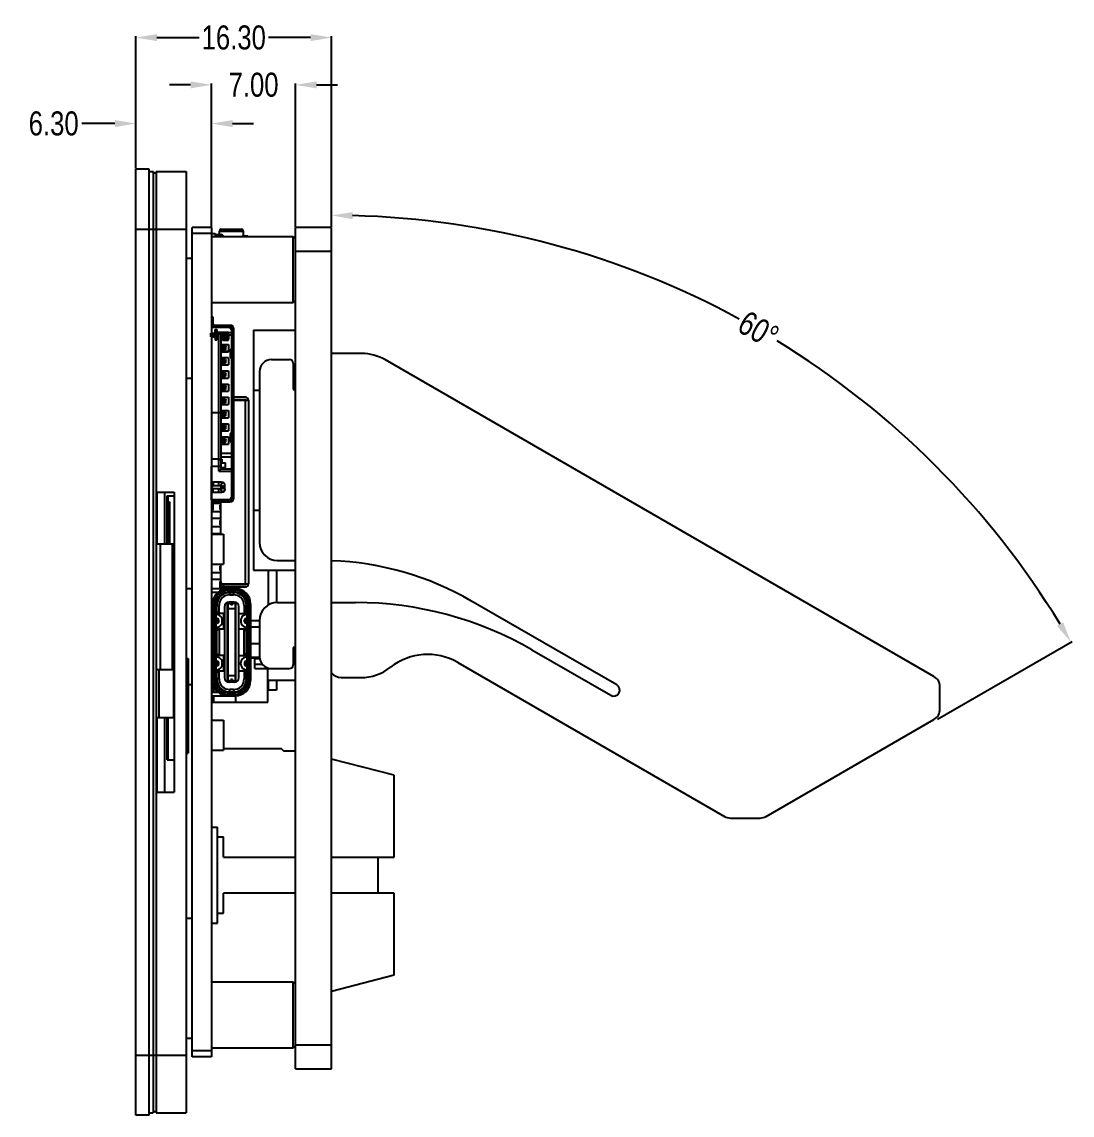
# Model space of a CAD drawing. Header units: inches. Extents: x -150 to 278, y -467 to -187.
# Drawn here: x 70.4 to 157.8, y -367 to -275.9 of the extents above; entities that cross this region are included whole.
import ezdxf

# ---------------------------------------------------------------- set-up
doc = ezdxf.new("R2010")
doc.units = ezdxf.units.IN
doc.header["$LTSCALE"] = 1.21
doc.header["$MEASUREMENT"] = 0
doc.header["$PDMODE"] = 3
doc.header["$PDSIZE"] = 0.3125
doc.layers.get('0').update_dxf_attribs({"linetype": 'CONTINUOUS'})
doc.layers.get('Defpoints').update_dxf_attribs({"linetype": 'CONTINUOUS'})
for name, color, linetype in [('BODY', 7, 'CONTINUOUS'), ('DIM', 3, 'CONTINUOUS'), ('IMPORTED12', 7, 'CONTINUOUS'), ('IMPORTED13', 7, 'CONTINUOUS')]:
    doc.layers.add(name, color=color, linetype=linetype)
doc.styles.get("Standard").update_dxf_attribs({"font": 'txt', "width": 0.8})
doc.dimstyles.get("Standard").update_dxf_attribs({"dimtxt": 0.15625, "dimasz": 0.1875, "dimexe": 0.125, "dimexo": 0.0625, "dimgap": 0.09, "dimtad": 0, "dimtih": 1, "dimtoh": 1, "dimzin": 4, "dimdsep": 46, "dimtxsty": 'STANDARD', "dimblk": '_FILLED', "dimblk1": '_FILLED', "dimblk2": '_FILLED', "dimcen": 0.09, "dimazin": 1, "dimtp": 0.01, "dimtm": 0.01, "dimtfac": 1, "dimtofl": 0, "dimtmove": 0, "dimatfit": 3, "dimldrblk": '_FILLED', "dimfxl": 1, "dimtolj": 1, "dimtzin": 4, "dimarcsym": 0})

# ---------------------------------------------------------------- blocks, each defined once
blk = doc.blocks.new('_FILLED')
at = {"color": 0, "linetype": 'ByBlock'}
blk.add_solid([(0, 0), (-1, 0.167), (-1, -0.167)], dxfattribs=at)
blk = doc.blocks.new('*D153')
at = {"layer": 'Defpoints', "color": 0}
for p in [(79.862, -284.358), (79.862, -288.162), (86.162, -293.012)]:
    blk.add_point(p, dxfattribs=at)
at = {"layer": 'DIM', "color": 0, "lineweight": -2}
for p, q in [((78.112, -284.358), (75.37, -284.358)), ((79.862, -288.1), (79.862, -284.233)), ((86.162, -292.95), (86.162, -284.233)), ((87.912, -284.358), (89.662, -284.358))]:
    blk.add_line(p, q, dxfattribs=at)
at = {"layer": 'DIM', "color": 0, "lineweight": -2, "xscale": 1.75, "yscale": 1.75, "zscale": 1.75}
blk.add_blockref('_FILLED', (79.862, -284.358), dxfattribs=at)
at = {"layer": 'DIM', "color": 0, "lineweight": -2, "xscale": 1.75, "yscale": 1.75, "zscale": 1.75, "rotation": 180}
blk.add_blockref('_FILLED', (86.162, -284.358), dxfattribs=at)
at = {"layer": 'DIM', "color": 0, "insert": (73.013, -284.358), "char_height": 2, "attachment_point": 5}
blk.add_mtext('\\A1;6.30', dxfattribs=at)
blk = doc.blocks.new('*D154')
at = {"layer": 'Defpoints', "color": 0}
for p in [(86.162, -281.134), (86.162, -293.012), (93.162, -293.012)]:
    blk.add_point(p, dxfattribs=at)
at = {"layer": 'DIM', "color": 0, "lineweight": -2}
for p, q in [((84.412, -281.134), (82.662, -281.134)), ((86.162, -292.95), (86.162, -281.009)), ((93.162, -292.95), (93.162, -281.009)), ((94.912, -281.134), (96.662, -281.134))]:
    blk.add_line(p, q, dxfattribs=at)
at = {"layer": 'DIM', "color": 0, "lineweight": -2, "xscale": 1.75, "yscale": 1.75, "zscale": 1.75}
blk.add_blockref('_FILLED', (86.162, -281.134), dxfattribs=at)
at = {"layer": 'DIM', "color": 0, "lineweight": -2, "xscale": 1.75, "yscale": 1.75, "zscale": 1.75, "rotation": 180}
blk.add_blockref('_FILLED', (93.162, -281.134), dxfattribs=at)
at = {"layer": 'DIM', "color": 0, "insert": (89.662, -281.134), "char_height": 2, "attachment_point": 5}
blk.add_mtext('\\A1;7.00', dxfattribs=at)
blk = doc.blocks.new('*D155')
at = {"layer": 'Defpoints', "color": 0}
for p in [(79.862, -277.198), (79.862, -288.162), (96.162, -293.012)]:
    blk.add_point(p, dxfattribs=at)
at = {"layer": 'DIM', "color": 0, "lineweight": -2}
for p, q in [((79.862, -288.1), (79.862, -277.073)), ((81.612, -277.198), (85.122, -277.198)), ((94.412, -277.198), (90.902, -277.198)), ((96.162, -292.95), (96.162, -277.073))]:
    blk.add_line(p, q, dxfattribs=at)
at = {"layer": 'DIM', "color": 0, "lineweight": -2, "xscale": 1.75, "yscale": 1.75, "zscale": 1.75, "rotation": 180}
blk.add_blockref('_FILLED', (79.862, -277.198), dxfattribs=at)
at = {"layer": 'DIM', "color": 0, "lineweight": -2, "xscale": 1.75, "yscale": 1.75, "zscale": 1.75}
blk.add_blockref('_FILLED', (96.162, -277.198), dxfattribs=at)
at = {"layer": 'DIM', "color": 0, "insert": (88.012, -277.198), "char_height": 2, "attachment_point": 5}
blk.add_mtext('\\A1;16.30', dxfattribs=at)
blk = doc.blocks.new('*D156')
at = {"layer": 'Defpoints', "color": 0}
for p in [(96.162, -293.012), (127.819, -299.446), (146.589, -333.998), (132.598, -342.076), (96.162, -363.112)]:
    blk.add_point(p, dxfattribs=at)
at = {"layer": 'DIM', "color": 0, "lineweight": -2}
for p, q in [((96.162, -292.95), (96.162, -291.884)), ((146.643, -333.967), (157.847, -327.498))]:
    blk.add_line(p, q, dxfattribs=at)
for start, end in [(61.46944, 88.58978), (31.41022, 58.53056)]:
    blk.add_arc((96.162, -363.112), 71.103, start, end, dxfattribs=at)
at = {"layer": 'DIM', "color": 0, "lineweight": -2, "xscale": 1.75, "yscale": 1.75, "zscale": 1.75}
for p, rotation in [((96.162, -292.009), 179.2948916595933), ((157.739, -327.561), 300.705108340077)]:
    blk.add_blockref('_FILLED', p, dxfattribs=dict(at, rotation=rotation))
at = {"layer": 'DIM', "color": 0, "insert": (131.713, -301.535), "char_height": 2, "attachment_point": 5, "rotation": 330}
blk.add_mtext('\\A1;60%%d', dxfattribs=at)

msp = doc.modelspace()

# ---------------------------------------------------------------- linework, layer by layer
at = {"color": 7, "linetype": 'Continuous'}
for p, q in [((79.862, -366.962), (79.862, -288.162)), ((80.962, -288.162), (79.862, -288.162)), ((80.962, -366.962), (80.962, -288.162)), ((80.962, -288.362), (81.312, -288.362)), ((81.312, -288.362), (81.312, -366.762)), ((81.312, -288.462), (81.562, -288.462)), ((81.562, -288.362), (81.562, -366.762)), ((81.562, -288.362), (84.062, -288.362)), ((84.062, -288.362), (84.062, -366.762)), ((79.862, -293.162), (84.062, -293.162)), ((86.962, -293.162), (88.662, -293.162)), ((93.162, -363.112), (93.162, -293.012)), ((96.162, -293.012), (93.162, -293.012)), ((96.162, -363.112), (96.162, -293.012)), ((86.162, -293.512), (86.462, -293.512)), ((86.162, -293.762), (92.962, -293.762)), ((86.462, -293.512), (86.462, -293.762)), ((86.462, -293.612), (86.962, -293.612)), ((86.812, -293.612), (86.812, -293.312)), ((86.812, -293.312), (88.812, -293.312)), ((86.962, -293.612), (86.962, -293.762)), ((88.723, -293.762), (88.723, -293.712)), ((88.723, -293.712), (89.174, -293.712)), ((88.812, -293.712), (88.812, -293.312)), ((89.174, -293.762), (89.174, -293.712)), ((92.962, -299.262), (92.962, -293.762)), ((92.962, -293.762), (93.162, -293.962)), ((96.162, -295.012), (93.162, -295.012)), ((84.062, -295.562), (84.562, -295.562)), ((86.162, -299.262), (92.962, -299.262)), ((92.962, -299.262), (93.162, -299.062)), ((86.162, -300.464), (86.262, -300.462)), ((86.262, -300.462), (86.272, -301.015)), ((86.265, -300.612), (86.162, -300.614)), ((86.162, -301.332), (87.662, -301.332)), ((86.312, -301.312), (86.312, -301.162)), ((86.312, -301.162), (87.712, -301.162)), ((86.312, -301.312), (87.712, -301.312)), ((86.362, -301.15), (86.362, -301.162)), ((86.462, -301.162), (86.462, -301.282)), ((86.462, -301.282), (87.712, -301.282)), ((86.562, -301.332), (86.562, -301.312)), ((87.103, -301.312), (87.162, -301.332)), ((87.162, -301.332), (87.162, -301.312)), ((87.212, -301.313), (87.212, -301.322)), ((87.212, -301.322), (87.215, -301.332)), ((87.612, -301.322), (87.609, -301.332)), ((87.612, -301.313), (87.612, -301.322)), ((87.662, -301.332), (87.862, -301.532)), ((87.712, -301.282), (87.712, -301.312)), ((87.862, -315.562), (87.862, -301.462)), ((87.862, -301.462), (87.892, -301.462)), ((87.892, -313.812), (87.892, -301.462)), ((88.012, -315.562), (88.012, -301.462)), ((86.762, -313.312), (86.762, -301.762)), ((86.962, -301.962), (86.762, -301.762)), ((86.762, -301.762), (87.862, -301.762)), ((86.962, -313.112), (86.962, -301.962)), ((86.962, -301.962), (87.862, -301.962)), ((86.962, -302.262), (87.562, -302.262)), ((87.562, -301.962), (87.562, -302.262)), ((89.662, -301.562), (89.662, -321.562)), ((89.662, -301.562), (93.162, -301.562)), ((86.962, -302.762), (87.562, -302.762)), ((86.962, -302.912), (87.322, -302.912)), ((86.962, -302.992), (87.362, -302.992)), ((86.962, -303.132), (87.362, -303.132)), ((86.962, -303.212), (87.322, -303.212)), ((87.246, -302.992), (87.215, -302.912)), ((87.215, -303.212), (87.246, -303.132)), ((87.246, -303.132), (87.246, -302.992)), ((87.322, -302.912), (87.362, -302.992)), ((87.322, -303.212), (87.362, -303.132)), ((87.362, -303.132), (87.362, -302.992)), ((87.562, -302.762), (87.562, -303.362)), ((87.712, -303.18), (87.712, -303.844)), ((87.799, -303.169), (87.799, -303.856)), ((87.821, -303.166), (87.857, -303.112)), ((87.821, -303.858), (87.821, -303.166)), ((87.857, -303.112), (87.862, -303.112)), ((86.962, -303.362), (87.562, -303.362)), ((87.562, -303.862), (86.962, -303.862)), ((86.962, -304.012), (87.322, -304.012)), ((86.962, -304.092), (87.362, -304.092)), ((87.012, -303.862), (87.012, -304.012)), ((87.162, -303.312), (87.562, -303.312)), ((87.246, -304.092), (87.215, -304.012)), ((87.246, -304.232), (87.246, -304.092)), ((87.322, -304.012), (87.362, -304.092)), ((87.362, -304.232), (87.362, -304.092)), ((87.562, -303.862), (87.562, -304.462)), ((87.857, -303.912), (87.821, -303.858)), ((87.857, -303.912), (87.862, -303.912)), ((91.162, -304.012), (92.662, -304.012)), ((98.659, -303.512), (96.262, -303.512)), ((146.339, -330.421), (100.659, -304.048)), ((86.962, -304.232), (87.362, -304.232)), ((86.962, -304.312), (87.322, -304.312)), ((86.962, -304.462), (87.562, -304.462)), ((86.962, -304.962), (87.562, -304.962)), ((86.962, -305.099), (87.01, -305.112)), ((87.012, -304.312), (87.012, -304.462)), ((87.012, -304.962), (87.012, -305.112)), ((87.215, -304.312), (87.246, -304.232)), ((87.322, -304.312), (87.362, -304.232)), ((87.562, -304.962), (87.562, -305.562)), ((90.162, -305.012), (90.162, -319.262)), ((92.962, -304.312), (92.962, -306.512)), ((84.062, -305.562), (84.562, -305.562)), ((86.962, -305.112), (87.322, -305.112)), ((86.962, -305.192), (87.362, -305.192)), ((86.962, -305.332), (87.362, -305.332)), ((86.962, -305.412), (87.322, -305.412)), ((87.01, -305.412), (86.962, -305.425)), ((86.962, -305.562), (87.562, -305.562)), ((87.012, -305.412), (87.012, -305.562)), ((87.246, -305.192), (87.215, -305.112)), ((87.215, -305.412), (87.246, -305.332)), ((87.246, -305.332), (87.246, -305.192)), ((87.322, -305.112), (87.362, -305.192)), ((87.322, -305.412), (87.362, -305.332)), ((87.362, -305.332), (87.362, -305.192)), ((86.962, -306.062), (87.562, -306.062)), ((86.962, -306.212), (87.322, -306.212)), ((86.962, -306.292), (87.362, -306.292)), ((86.962, -306.432), (87.362, -306.432)), ((86.962, -306.512), (87.322, -306.512)), ((86.962, -306.662), (87.562, -306.662)), ((87.012, -306.062), (87.012, -306.212)), ((87.012, -306.512), (87.012, -306.662)), ((87.246, -306.292), (87.215, -306.212)), ((87.215, -306.512), (87.246, -306.432)), ((87.246, -306.432), (87.246, -306.292)), ((87.322, -306.212), (87.362, -306.292)), ((87.322, -306.512), (87.362, -306.432)), ((87.362, -306.432), (87.362, -306.292)), ((87.562, -306.062), (87.562, -306.662)), ((89.662, -306.562), (90.162, -306.562)), ((92.962, -306.512), (93.162, -306.512)), ((86.962, -307.162), (87.562, -307.162)), ((87.01, -307.312), (86.962, -307.299)), ((86.962, -307.312), (87.322, -307.312)), ((86.962, -307.392), (87.362, -307.392)), ((86.962, -307.532), (87.362, -307.532)), ((86.962, -307.612), (87.322, -307.612)), ((87.01, -307.612), (86.962, -307.625)), ((86.962, -307.762), (87.562, -307.762)), ((87.012, -307.162), (87.012, -307.312)), ((87.012, -307.612), (87.012, -307.762)), ((87.246, -307.392), (87.215, -307.312)), ((87.215, -307.612), (87.246, -307.532)), ((87.246, -307.532), (87.246, -307.392)), ((87.322, -307.312), (87.362, -307.392)), ((87.322, -307.612), (87.362, -307.532)), ((87.362, -307.532), (87.362, -307.392)), ((87.562, -307.162), (87.562, -307.762)), ((88.977, -307.162), (88.012, -307.162)), ((88.977, -307.362), (88.012, -307.362)), ((88.012, -307.412), (89.227, -307.412)), ((88.977, -322.712), (88.977, -307.412)), ((89.227, -307.412), (89.227, -322.712)), ((86.962, -308.462), (86.162, -308.462)), ((86.962, -308.262), (87.562, -308.262)), ((86.962, -308.412), (87.322, -308.412)), ((86.962, -308.492), (87.362, -308.492)), ((86.962, -308.632), (87.362, -308.632)), ((86.962, -308.712), (87.322, -308.712)), ((87.012, -308.262), (87.012, -308.412)), ((87.012, -308.712), (87.012, -308.862)), ((87.246, -308.492), (87.215, -308.412)), ((87.215, -308.712), (87.246, -308.632)), ((87.246, -308.632), (87.246, -308.492)), ((87.322, -308.412), (87.362, -308.492)), ((87.322, -308.712), (87.362, -308.632)), ((87.362, -308.632), (87.362, -308.492)), ((87.562, -308.262), (87.562, -308.862)), ((88.012, -308.512), (87.862, -308.512)), ((86.962, -308.862), (87.562, -308.862)), ((86.962, -309.362), (87.562, -309.362)), ((86.962, -309.512), (87.322, -309.512)), ((86.962, -309.592), (87.362, -309.592)), ((87.012, -309.362), (87.012, -309.512)), ((87.246, -309.592), (87.215, -309.512)), ((87.246, -309.732), (87.246, -309.592)), ((87.322, -309.512), (87.362, -309.592)), ((87.362, -309.732), (87.362, -309.592)), ((87.562, -309.362), (87.562, -309.962)), ((86.962, -309.732), (87.362, -309.732)), ((86.962, -309.812), (87.322, -309.812)), ((86.962, -309.962), (87.562, -309.962)), ((86.962, -310.462), (87.562, -310.462)), ((87.012, -309.812), (87.012, -309.962)), ((87.012, -310.462), (87.012, -310.612)), ((87.215, -309.812), (87.246, -309.732)), ((87.322, -309.812), (87.362, -309.732)), ((87.562, -310.462), (87.562, -311.062)), ((87.712, -310.18), (87.712, -310.844)), ((87.799, -310.169), (87.799, -310.855)), ((87.821, -310.166), (87.857, -310.112)), ((87.821, -310.858), (87.821, -310.166)), ((87.857, -310.112), (87.862, -310.112)), ((86.962, -310.612), (87.322, -310.612)), ((86.962, -310.692), (87.362, -310.692)), ((86.962, -310.832), (87.362, -310.832)), ((86.962, -310.912), (87.322, -310.912)), ((86.962, -311.062), (87.562, -311.062)), ((87.012, -310.912), (87.012, -311.062)), ((87.246, -310.692), (87.215, -310.612)), ((87.215, -310.912), (87.246, -310.832)), ((87.246, -310.832), (87.246, -310.692)), ((87.322, -310.612), (87.362, -310.692)), ((87.322, -310.912), (87.362, -310.832)), ((87.362, -310.832), (87.362, -310.692)), ((87.857, -310.912), (87.821, -310.858)), ((87.857, -310.912), (87.862, -310.912)), ((86.162, -312.299), (86.762, -312.299)), ((86.762, -312.299), (86.962, -312.422)), ((86.962, -311.812), (87.862, -311.812)), ((86.962, -312.112), (87.862, -312.112)), ((87.012, -312.312), (86.962, -312.312)), ((87.012, -312.312), (87.012, -312.612)), ((87.812, -311.812), (87.812, -313.112)), ((87.812, -312.012), (87.862, -312.012)), ((87.862, -312.358), (87.892, -312.349)), ((87.892, -312.349), (88.012, -312.349)), ((86.162, -315.692), (86.162, -312.913)), ((86.962, -312.913), (86.162, -312.913)), ((86.762, -313.312), (86.962, -313.112)), ((86.962, -312.612), (87.312, -312.612)), ((86.962, -313.012), (87.312, -313.012)), ((86.962, -313.112), (87.862, -313.112)), ((87.312, -313.012), (87.312, -312.612)), ((88.012, -312.963), (87.862, -312.963)), ((86.762, -313.312), (87.862, -313.312)), ((88.012, -313.812), (87.892, -313.812)), ((87.892, -314.912), (87.892, -314.112)), ((87.892, -314.112), (87.982, -314.112)), ((87.982, -314.112), (87.982, -314.912)), ((81.562, -315.062), (83.062, -315.062)), ((81.612, -315.062), (81.612, -319.362)), ((82.262, -319.362), (82.262, -315.062)), ((83.062, -315.062), (83.062, -340.062)), ((87.982, -314.912), (87.892, -314.912)), ((82.462, -319.362), (82.462, -315.362)), ((82.462, -315.362), (83.062, -315.362)), ((82.56, -315.862), (82.559, -315.362)), ((82.562, -315.862), (82.562, -319.362)), ((82.562, -315.862), (82.671, -315.862)), ((82.671, -315.862), (82.671, -319.362)), ((87.662, -315.692), (86.162, -315.692)), ((86.272, -316.01), (86.262, -316.562)), ((86.278, -315.972), (86.927, -315.972)), ((86.312, -315.862), (86.312, -315.712)), ((86.312, -315.712), (87.712, -315.712)), ((86.312, -315.862), (87.712, -315.862)), ((86.362, -315.862), (86.362, -315.874)), ((86.462, -315.742), (86.462, -315.862)), ((86.462, -315.742), (87.712, -315.742)), ((86.562, -315.712), (86.562, -315.692)), ((86.927, -318.562), (86.927, -315.862)), ((87.162, -315.692), (87.103, -315.712)), ((87.162, -315.692), (87.162, -315.712)), ((87.862, -315.492), (87.662, -315.692)), ((87.712, -315.712), (87.712, -315.742)), ((87.892, -315.562), (87.862, -315.562)), ((87.892, -315.212), (87.892, -315.562)), ((87.892, -315.212), (88.012, -315.212)), ((86.162, -316.41), (86.265, -316.412)), ((86.262, -316.562), (86.162, -316.56)), ((86.927, -316.692), (86.162, -316.692)), ((86.892, -316.517), (86.892, -316.147)), ((86.892, -316.147), (86.927, -316.147)), ((86.927, -316.19), (86.892, -316.19)), ((86.892, -316.415), (86.927, -316.415)), ((86.927, -316.517), (86.892, -316.517)), ((89.662, -316.562), (90.162, -316.562)), ((86.162, -317.242), (86.927, -317.242)), ((86.892, -317.787), (86.892, -317.417)), ((86.892, -317.417), (86.927, -317.417)), ((86.892, -317.452), (86.927, -317.452)), ((86.892, -317.603), (86.927, -317.603)), ((86.927, -317.787), (86.892, -317.787)), ((86.927, -317.962), (86.162, -317.962)), ((86.162, -318.512), (86.927, -318.512)), ((86.162, -318.562), (87.162, -318.562)), ((87.162, -318.562), (87.162, -321.062)), ((81.562, -319.362), (83.062, -319.362)), ((81.912, -329.862), (81.912, -319.362)), ((82.912, -329.862), (82.912, -319.362)), ((86.162, -321.062), (87.162, -321.062)), ((86.892, -321.597), (86.892, -321.227)), ((86.892, -321.227), (86.927, -321.227)), ((86.892, -321.448), (86.927, -321.448)), ((86.927, -322.512), (86.927, -321.062)), ((91.662, -320.762), (93.162, -320.762)), ((86.927, -321.772), (86.162, -321.772)), ((86.162, -322.322), (86.927, -322.322)), ((86.927, -321.597), (86.892, -321.597)), ((89.662, -321.562), (93.162, -321.562)), ((90.873, -321.562), (90.873, -324.501)), ((91.573, -321.562), (91.573, -324.262)), ((84.562, -323.122), (84.062, -323.122)), ((86.162, -323.092), (88.132, -323.092)), ((86.892, -323.092), (86.892, -322.497)), ((86.892, -322.497), (86.927, -322.497)), ((86.927, -322.962), (86.927, -322.762)), ((86.927, -322.762), (88.977, -322.762)), ((86.927, -322.962), (88.977, -322.962)), ((87.127, -322.712), (89.227, -322.712)), ((87.127, -322.762), (87.127, -322.962)), ((87.532, -323.242), (87.532, -323.392)), ((87.532, -323.242), (88.132, -323.242)), ((88.132, -323.242), (88.132, -323.392)), ((86.162, -323.392), (86.709, -323.392)), ((86.162, -324.062), (86.232, -324.062)), ((86.162, -324.152), (86.232, -324.152)), ((86.232, -331.162), (86.232, -323.962)), ((86.232, -323.962), (86.32, -323.962)), ((86.592, -323.417), (86.592, -323.503)), ((86.68, -323.417), (86.592, -323.417)), ((86.592, -325.231), (86.592, -324.095)), ((87.321, -323.417), (87.982, -323.417)), ((87.532, -323.392), (88.132, -323.392)), ((88.037, -324.217), (87.637, -324.217)), ((87.692, -323.617), (87.692, -323.417)), ((87.692, -323.617), (87.982, -323.617)), ((87.762, -324.447), (87.762, -324.217)), ((87.762, -324.223), (87.912, -324.223)), ((87.912, -324.447), (87.912, -324.217)), ((87.982, -323.417), (87.982, -323.617)), ((119.912, -331.122), (107.769, -324.112)), ((86.232, -324.422), (86.162, -324.422)), ((86.232, -324.922), (86.162, -324.922)), ((86.162, -324.952), (86.232, -324.952)), ((86.252, -324.372), (86.252, -330.752)), ((86.402, -330.752), (86.402, -324.372)), ((86.402, -324.372), (86.552, -324.372)), ((86.552, -330.752), (86.552, -324.372)), ((86.592, -324.517), (86.792, -324.517)), ((86.592, -325.012), (86.742, -325.162)), ((86.792, -325.162), (86.792, -324.517)), ((87.237, -324.617), (87.237, -330.507)), ((87.487, -324.342), (87.424, -324.279)), ((87.487, -330.782), (87.487, -324.342)), ((87.512, -324.342), (87.487, -324.342)), ((87.512, -324.677), (87.487, -324.677)), ((87.512, -324.947), (87.487, -324.947)), ((87.506, -324.712), (87.512, -324.712)), ((87.512, -324.912), (87.506, -324.912)), ((87.512, -324.317), (87.512, -330.807)), ((87.512, -324.317), (87.762, -324.317)), ((87.512, -324.759), (88.162, -324.759)), ((87.912, -324.273), (87.762, -324.273)), ((87.762, -324.418), (87.912, -324.418)), ((87.912, -324.447), (87.762, -324.447)), ((87.912, -324.317), (88.162, -324.317)), ((88.162, -330.807), (88.162, -324.317)), ((88.187, -324.342), (88.162, -324.342)), ((88.162, -324.677), (88.187, -324.677)), ((88.162, -324.712), (88.168, -324.712)), ((88.168, -324.912), (88.162, -324.912)), ((88.187, -324.947), (88.162, -324.947)), ((88.187, -324.342), (88.25, -324.279)), ((88.187, -330.782), (88.187, -324.342)), ((88.437, -330.507), (88.437, -324.617)), ((88.882, -324.517), (88.882, -325.162)), ((88.882, -324.517), (89.082, -324.517)), ((88.882, -325.162), (89.082, -324.962)), ((89.082, -325.224), (89.082, -324.517)), ((89.082, -324.562), (89.112, -324.562)), ((89.112, -324.862), (89.082, -324.862)), ((89.112, -324.372), (89.112, -330.752)), ((89.262, -324.372), (89.112, -324.372)), ((89.262, -324.372), (89.262, -330.752)), ((89.412, -324.372), (89.412, -330.752)), ((91.662, -324.262), (93.162, -324.262)), ((96.162, -324.262), (98.162, -324.262)), ((86.162, -325.372), (86.232, -325.372)), ((86.162, -325.712), (86.232, -325.712)), ((86.162, -325.912), (86.232, -325.912)), ((86.552, -325.541), (86.693, -325.604)), ((86.693, -325.972), (86.552, -326.035)), ((86.815, -325.33), (86.582, -325.226)), ((86.592, -326.017), (86.592, -325.559)), ((87.237, -325.162), (86.742, -325.162)), ((86.752, -325.695), (86.752, -325.881)), ((87.052, -325.881), (87.052, -325.695)), ((87.192, -326.462), (87.192, -325.162)), ((88.437, -325.162), (88.882, -325.162)), ((88.612, -325.693), (88.612, -325.879)), ((89.082, -325.224), (88.85, -325.328)), ((88.912, -325.879), (88.912, -325.693)), ((88.971, -325.602), (89.112, -325.539)), ((89.112, -326.033), (88.971, -325.97)), ((89.082, -326.02), (89.082, -325.553)), ((89.082, -325.762), (89.112, -325.762)), ((89.112, -325.99), (89.082, -325.965)), ((89.412, -325.762), (90.162, -325.762)), ((90.162, -325.762), (90.162, -328.762)), ((86.162, -326.212), (86.232, -326.212)), ((86.162, -326.412), (86.232, -326.412)), ((86.162, -326.712), (86.232, -326.712)), ((86.162, -326.912), (86.232, -326.912)), ((86.552, -326.712), (86.592, -326.712)), ((86.582, -326.35), (86.815, -326.246)), ((86.592, -328.78), (86.592, -326.345)), ((86.742, -326.462), (86.592, -326.612)), ((86.742, -326.462), (87.237, -326.462)), ((86.792, -326.462), (86.792, -328.662)), ((87.512, -326.177), (87.487, -326.177)), ((87.512, -326.447), (87.487, -326.447)), ((87.512, -326.677), (87.487, -326.677)), ((87.512, -326.947), (87.487, -326.947)), ((87.506, -326.212), (87.512, -326.212)), ((87.512, -326.412), (87.506, -326.412)), ((87.506, -326.712), (87.512, -326.712)), ((87.512, -326.912), (87.506, -326.912)), ((88.187, -326.177), (88.162, -326.177)), ((88.162, -326.212), (88.168, -326.212)), ((88.168, -326.412), (88.162, -326.412)), ((88.162, -326.447), (88.187, -326.447)), ((88.187, -326.677), (88.162, -326.677)), ((88.162, -326.712), (88.168, -326.712)), ((88.168, -326.912), (88.162, -326.912)), ((88.187, -326.947), (88.162, -326.947)), ((88.437, -326.462), (88.882, -326.462)), ((88.85, -326.244), (89.082, -326.348)), ((88.882, -328.662), (88.882, -326.462)), ((89.082, -326.662), (88.882, -326.462)), ((89.082, -328.775), (89.082, -326.348)), ((89.088, -326.352), (89.082, -326.352)), ((89.412, -326.272), (90.162, -326.272)), ((86.162, -327.212), (86.232, -327.212)), ((86.162, -327.412), (86.232, -327.412)), ((86.162, -327.712), (86.232, -327.712)), ((86.552, -327.307), (86.402, -327.307)), ((86.402, -327.317), (86.552, -327.317)), ((86.592, -327.012), (86.552, -327.012)), ((87.512, -327.177), (87.487, -327.177)), ((87.499, -327.212), (87.487, -327.198)), ((87.499, -327.412), (87.487, -327.426)), ((87.512, -327.447), (87.487, -327.447)), ((87.512, -327.677), (87.487, -327.677)), ((87.499, -327.712), (87.487, -327.698)), ((87.499, -327.212), (87.512, -327.212)), ((87.512, -327.412), (87.499, -327.412)), ((87.499, -327.712), (87.512, -327.712)), ((88.162, -327.177), (88.187, -327.177)), ((88.162, -327.212), (88.175, -327.212)), ((88.175, -327.412), (88.162, -327.412)), ((88.187, -327.447), (88.162, -327.447)), ((88.187, -327.677), (88.162, -327.677)), ((88.162, -327.712), (88.175, -327.712)), ((88.187, -327.198), (88.175, -327.212)), ((88.187, -327.426), (88.175, -327.412)), ((88.187, -327.698), (88.175, -327.712)), ((89.112, -327.712), (89.082, -327.712)), ((90.162, -327.712), (89.412, -327.712)), ((86.162, -327.912), (86.232, -327.912)), ((86.162, -328.212), (86.232, -328.212)), ((86.162, -328.412), (86.232, -328.412)), ((86.162, -328.712), (86.232, -328.712)), ((86.552, -328.112), (86.592, -328.112)), ((86.592, -328.412), (86.552, -328.412)), ((86.815, -328.879), (86.582, -328.775)), ((86.592, -328.512), (86.742, -328.662)), ((87.237, -328.662), (86.742, -328.662)), ((87.192, -329.962), (87.192, -328.662)), ((87.499, -327.912), (87.487, -327.926)), ((87.512, -327.947), (87.487, -327.947)), ((87.512, -328.177), (87.487, -328.177)), ((87.512, -328.447), (87.487, -328.447)), ((87.512, -328.677), (87.487, -328.677)), ((87.512, -327.912), (87.499, -327.912)), ((87.506, -328.212), (87.512, -328.212)), ((87.512, -328.412), (87.506, -328.412)), ((87.506, -328.712), (87.512, -328.712)), ((88.175, -327.912), (88.162, -327.912)), ((88.162, -327.947), (88.187, -327.947)), ((88.187, -328.177), (88.162, -328.177)), ((88.162, -328.212), (88.168, -328.212)), ((88.168, -328.412), (88.162, -328.412)), ((88.187, -328.447), (88.162, -328.447)), ((88.162, -328.677), (88.187, -328.677)), ((88.162, -328.712), (88.168, -328.712)), ((88.187, -327.926), (88.175, -327.912)), ((88.437, -328.662), (88.882, -328.662)), ((89.082, -328.775), (88.85, -328.879)), ((88.882, -328.662), (89.082, -328.462)), ((89.082, -328.772), (89.087, -328.772)), ((92.962, -328.012), (92.962, -329.462)), ((93.162, -328.012), (92.962, -328.012)), ((112.844, -328.196), (119.412, -331.988)), ((84.062, -328.917), (84.212, -328.917)), ((84.212, -328.917), (84.212, -336.812)), ((86.162, -328.912), (86.232, -328.912)), ((86.162, -329.212), (86.232, -329.212)), ((86.162, -329.412), (86.232, -329.412)), ((86.552, -329.09), (86.693, -329.153)), ((86.693, -329.521), (86.552, -329.584)), ((86.592, -329.566), (86.592, -329.108)), ((86.752, -329.244), (86.752, -329.43)), ((87.052, -329.43), (87.052, -329.244)), ((87.512, -328.947), (87.487, -328.947)), ((87.512, -328.912), (87.506, -328.912)), ((88.168, -328.912), (88.162, -328.912)), ((88.187, -328.947), (88.162, -328.947)), ((88.612, -329.43), (88.612, -329.244)), ((88.912, -329.244), (88.912, -329.43)), ((88.971, -329.153), (89.112, -329.09)), ((89.112, -329.584), (88.971, -329.521)), ((89.082, -329.571), (89.082, -329.104)), ((89.082, -329.159), (89.112, -329.134)), ((89.412, -328.812), (90.162, -328.812)), ((89.412, -328.862), (89.762, -328.862)), ((89.762, -329.762), (89.762, -328.862)), ((89.762, -328.912), (90.186, -328.912)), ((89.762, -329.381), (90.384, -329.381)), ((90.662, -329.616), (90.662, -329.762)), ((90.762, -329.667), (90.762, -329.762)), ((106.667, -329.248), (128.884, -342.076)), ((83.062, -329.862), (81.562, -329.862)), ((81.812, -333.862), (81.812, -329.862)), ((83.012, -333.862), (83.012, -329.862)), ((86.162, -329.752), (86.232, -329.752)), ((86.162, -330.172), (86.232, -330.172)), ((86.232, -330.202), (86.162, -330.202)), ((86.582, -329.899), (86.815, -329.795)), ((86.592, -331.029), (86.592, -329.894)), ((86.742, -329.962), (86.592, -330.112)), ((86.792, -330.607), (86.592, -330.607)), ((86.742, -329.962), (87.237, -329.962)), ((86.792, -330.607), (86.792, -329.962)), ((87.512, -330.177), (87.487, -330.177)), ((87.512, -330.447), (87.487, -330.447)), ((87.506, -330.212), (87.512, -330.212)), ((87.512, -330.412), (87.506, -330.412)), ((88.162, -330.365), (87.512, -330.365)), ((88.187, -330.177), (88.162, -330.177)), ((88.162, -330.212), (88.168, -330.212)), ((88.168, -330.412), (88.162, -330.412)), ((88.162, -330.447), (88.187, -330.447)), ((88.437, -329.962), (88.882, -329.962)), ((88.85, -329.795), (89.082, -329.899)), ((88.882, -329.962), (88.882, -330.607)), ((89.082, -330.162), (88.882, -329.962)), ((89.082, -330.607), (88.882, -330.607)), ((89.082, -330.607), (89.082, -329.899)), ((89.082, -330.262), (89.112, -330.262)), ((89.112, -330.562), (89.082, -330.562)), ((89.762, -329.762), (90.862, -329.762)), ((90.862, -332.562), (90.862, -329.762)), ((91.162, -329.762), (92.662, -329.762)), ((96.962, -330.512), (98.593, -330.512)), ((84.562, -331.122), (84.212, -331.122)), ((86.232, -330.702), (86.162, -330.702)), ((86.162, -330.972), (86.232, -330.972)), ((86.232, -331.162), (86.32, -331.162)), ((86.312, -331.732), (86.312, -331.162)), ((86.362, -331.732), (86.362, -331.26)), ((86.402, -330.752), (86.552, -330.752)), ((87.424, -330.845), (87.487, -330.782)), ((87.512, -330.782), (87.487, -330.782)), ((87.762, -330.807), (87.512, -330.807)), ((88.037, -330.907), (87.637, -330.907)), ((87.692, -331.707), (87.692, -331.507)), ((87.982, -331.507), (87.692, -331.507)), ((87.762, -330.907), (87.762, -330.677)), ((87.912, -330.677), (87.762, -330.677)), ((87.912, -330.707), (87.762, -330.707)), ((87.762, -330.852), (87.912, -330.852)), ((87.912, -330.902), (87.762, -330.902)), ((87.912, -330.677), (87.912, -330.907)), ((88.162, -330.807), (87.912, -330.807)), ((87.982, -331.507), (87.982, -331.707)), ((88.187, -330.782), (88.162, -330.782)), ((88.187, -330.782), (88.25, -330.845)), ((89.262, -330.752), (89.112, -330.752)), ((93.162, -330.762), (90.862, -330.762)), ((90.873, -330.762), (90.873, -331.562)), ((91.573, -330.762), (91.573, -331.562)), ((146.839, -333.132), (146.839, -331.287)), ((86.162, -331.732), (86.709, -331.732)), ((86.162, -332.032), (88.132, -332.032)), ((86.312, -332.562), (86.312, -332.032)), ((86.362, -332.562), (86.362, -332.032)), ((86.592, -331.621), (86.592, -331.707)), ((86.592, -331.707), (86.68, -331.707)), ((87.321, -331.707), (87.982, -331.707)), ((87.532, -331.882), (87.532, -331.732)), ((88.132, -331.732), (87.532, -331.732)), ((88.132, -331.882), (87.532, -331.882)), ((88.132, -331.882), (88.132, -331.732)), ((88.162, -331.691), (88.162, -331.729)), ((88.162, -332.03), (88.162, -332.562)), ((91.573, -331.562), (90.873, -331.562)), ((86.162, -332.562), (90.862, -332.562)), ((83.062, -333.862), (81.562, -333.862)), ((81.612, -333.862), (81.612, -340.062)), ((82.262, -340.062), (82.262, -333.862)), ((82.462, -337.362), (82.462, -333.862)), ((82.559, -337.362), (82.559, -333.862)), ((86.162, -334.062), (87.162, -334.062)), ((87.162, -334.062), (87.162, -336.562)), ((132.348, -342.076), (146.339, -333.998)), ((84.062, -336.812), (84.212, -336.812)), ((86.162, -336.562), (87.162, -336.562)), ((87.162, -336.412), (91.962, -336.412)), ((92.162, -336.612), (91.962, -336.412)), ((92.162, -336.612), (92.162, -336.637)), ((93.162, -336.637), (92.162, -336.637)), ((82.462, -337.362), (83.062, -337.362)), ((101.362, -338.641), (96.162, -337.295)), ((101.362, -345.462), (101.362, -338.641)), ((81.562, -340.062), (83.062, -340.062)), ((129.384, -342.21), (131.848, -342.21)), ((86.162, -342.962), (86.662, -342.962)), ((86.662, -350.962), (86.662, -342.962)), ((86.662, -343.787), (87.162, -343.787)), ((87.162, -345.462), (87.162, -343.787)), ((87.162, -345.462), (93.162, -345.462)), ((96.162, -345.462), (101.362, -345.462)), ((100.022, -345.462), (100.022, -348.462)), ((87.162, -350.137), (87.162, -348.462)), ((93.162, -348.462), (87.162, -348.462)), ((101.362, -348.462), (96.162, -348.462)), ((101.362, -355.283), (101.362, -348.462)), ((84.062, -350.562), (84.562, -350.562)), ((86.662, -350.137), (87.162, -350.137)), ((86.162, -350.962), (86.662, -350.962)), ((86.162, -355.862), (92.962, -355.862)), ((92.962, -355.862), (93.162, -356.062)), ((92.962, -361.362), (92.962, -355.862)), ((96.162, -356.629), (101.362, -355.283)), ((84.062, -360.562), (84.562, -360.562)), ((86.162, -361.362), (92.962, -361.362)), ((92.962, -361.362), (93.162, -361.162)), ((93.162, -361.112), (96.162, -361.112)), ((79.862, -361.962), (84.062, -361.962)), ((93.162, -363.112), (96.162, -363.112)), ((80.962, -366.962), (79.862, -366.962)), ((80.962, -366.762), (81.312, -366.762)), ((81.312, -366.662), (81.562, -366.662)), ((81.562, -366.762), (84.062, -366.762))]:
    msp.add_line(p, q, dxfattribs=at)
for centre, radius, start, end in [((86.962, -293.312), 0.15, 90, 180), ((88.662, -293.312), 0.15, 0, 90), ((86.962, -293.812), 0.2, 15.04592, 90), ((86.422, -301.012), 0.3, 209.60132, 248.37612), ((86.422, -301.012), 0.15, 181, 270), ((87.712, -301.462), 0.3, 0, 90), ((87.712, -301.462), 0.18, 360, 90), ((87.712, -301.462), 0.15, 0, 90), ((87.162, -303.462), 0.15, 90, 138.18969), ((91.162, -305.012), 1, 90, 180), ((92.662, -304.312), 0.3, 0, 90), ((96.262, -303.812), 0.3, 90, 109.67116), ((98.659, -307.512), 4, 60, 90), ((88.977, -307.412), 0.25, 0, 90), ((88.977, -307.412), 0.05, 0, 90), ((86.422, -316.012), 0.3, 111.62153, 150.40498), ((86.422, -316.012), 0.15, 90, 179), ((87.712, -315.562), 0.3, 270, 0), ((87.712, -315.562), 0.18, 270, 360), ((87.712, -315.562), 0.15, 270, 0), ((91.662, -319.262), 1.5, 180, 270), ((95.269, -345.762), 25, 60, 87.94046), ((87.532, -324.372), 1.28, 90, 180), ((87.532, -324.372), 1.13, 90, 180), ((87.127, -322.512), 0.2, 180, 270), ((88.132, -324.372), 1.28, 0, 90), ((88.132, -324.372), 1.13, 0, 90), ((88.977, -322.712), 0.25, 270, 360), ((88.977, -322.712), 0.05, 270, 360), ((87.532, -324.372), 0.98, 90, 180), ((87.692, -324.517), 1.1, 90, 180), ((87.692, -324.517), 0.9, 89.99996, 180.00004), ((87.637, -324.617), 0.4, 90, 180), ((87.982, -324.517), 1.1, 0, 90), ((87.982, -324.517), 0.9, 359.99994, 90.00004), ((88.037, -324.617), 0.4, 0, 90), ((88.132, -324.372), 0.98, 0, 90), ((91.662, -325.762), 1.5, 90, 180), ((98.162, -353.626), 29.364, 60, 90), ((86.602, -325.181), 0.05, 193.20529, 246.03751), ((86.652, -325.695), 0.1, 0, 66.03751), ((86.652, -325.881), 0.1, 293.96249, 0), ((86.652, -325.695), 0.4, 0, 66.03751), ((86.652, -325.881), 0.4, 293.96249, 0), ((89.012, -325.693), 0.4, 113.96249, 180), ((89.012, -325.879), 0.4, 180, 246.03751), ((89.012, -325.693), 0.1, 113.96249, 180), ((89.012, -325.879), 0.1, 180, 246.03751), ((89.062, -325.179), 0.05, 293.96249, 0), ((86.602, -326.396), 0.05, 113.96249, 180), ((89.062, -326.394), 0.05, 0, 66.03751), ((88.962, -326.453), 0.15, 359.97527, 36.51371), ((86.602, -328.73), 0.05, 180, 246.03751), ((89.062, -328.73), 0.05, 293.96249, 360), ((88.962, -328.672), 0.15, 323.4852, 0.0023), ((91.162, -328.762), 1, 180, 270), ((104.167, -333.579), 5, 60, 128.26427), ((86.652, -329.244), 0.1, 0, 66.03751), ((86.652, -329.43), 0.1, 293.96249, 360), ((86.652, -329.244), 0.4, 0, 66.03751), ((86.652, -329.43), 0.4, 293.96249, 0), ((89.012, -329.244), 0.4, 113.96249, 180), ((89.012, -329.43), 0.4, 180, 246.03751), ((89.012, -329.244), 0.1, 113.96249, 180), ((89.012, -329.43), 0.1, 180, 246.03751), ((92.662, -329.462), 0.3, 270, 0), ((98.593, -326.512), 4, 270, 308.26427), ((86.602, -329.945), 0.05, 113.96249, 180), ((87.692, -330.607), 1.1, 180, 270), ((87.692, -330.607), 0.9, 179.99994, 270.00004), ((87.637, -330.507), 0.4, 180, 270), ((87.982, -330.607), 1.1, 270, 0), ((87.982, -330.607), 0.9, 269.99996, 0.00004), ((88.037, -330.507), 0.4, 270, 0), ((89.062, -329.945), 0.05, 0, 66.03751), ((96.962, -329.512), 1, 216.72304, 270), ((145.839, -331.287), 1, 0, 60), ((87.532, -330.752), 1.28, 180, 270), ((87.532, -330.752), 1.13, 180, 270), ((87.532, -330.752), 0.98, 180, 270), ((88.132, -330.752), 1.28, 270, 0), ((88.132, -330.752), 1.13, 270, 0), ((88.132, -330.752), 0.98, 270, 0), ((119.662, -331.555), 0.5, 240, 60), ((145.839, -333.132), 1, 300, 0), ((129.384, -341.21), 1, 240, 270), ((131.848, -341.21), 1, 270, 300)]:
    msp.add_arc(centre, radius, start, end, dxfattribs=at)
for centre, major_axis, ratio, start_param, end_param in [((86.462, -301.432), (0.15, 0), 1, 1.570796, 2.214297), ((88.312, -303.179), (0.6, 0.001), 0.035704, 2.595354, 3.141562), ((87.671, -303.166), (0.15, 0), 0.035704, -0.546239, -0.023924), ((88.312, -303.845), (0.6, -0.001), 0.035704, -3.141562, -2.595354), ((87.671, -303.858), (0.15, 0), 0.035704, 0.023924, 0.546239), ((88.312, -310.18), (0.6, 0.001), 0.035727, 2.595354, 3.141562), ((87.671, -310.166), (0.15, 0), 0.035727, -0.546239, -0.023924), ((88.312, -310.845), (0.6, -0.001), 0.035727, -3.141562, -2.595354), ((87.671, -310.858), (0.15, 0), 0.035727, 0.023924, 0.546239), ((87.892, -313.962), (0, 0.15), 1, 0, 0.201358), ((87.892, -313.962), (0, 0.15), 1, -3.342951, -3.141593), ((87.982, -313.962), (0, 0.15), 1, -3.141593, -2.940235), ((87.892, -315.062), (0, 0.15), 1, 0, 0.201358), ((87.982, -315.062), (0, 0.15), 1, -0.201358, 0), ((86.462, -315.592), (0.15, 0), 1, -2.214297, -1.570796), ((87.892, -315.062), (0, 0.15), 1, -3.342951, -3.141593), ((87.917, -326.195), (0.27, 0), 0.175, -0.379408, 0), ((87.917, -326.43), (0.27, 0), 0.175, 0, 0.379408), ((87.917, -328.695), (0.27, 0), 0.175, -0.379408, 0), ((87.917, -328.93), (0.27, 0), 0.175, 0, 0.379408)]:
    msp.add_ellipse(centre, major_axis=major_axis, ratio=ratio, start_param=start_param, end_param=end_param, dxfattribs=at)
for points, knots in [([(87.506, -324.712), (87.503, -324.711), (87.498, -324.708), (87.491, -324.703), (87.487, -324.698), (87.487, -324.695)], [0, 0, 0, 0, 0.347756, 0.623556, 1, 1, 1, 1]), ([(87.506, -324.912), (87.503, -324.913), (87.498, -324.916), (87.491, -324.921), (87.487, -324.926), (87.487, -324.93)], [0, 0, 0, 0, 0.347712, 0.623552, 1, 1, 1, 1]), ([(88.168, -324.712), (88.171, -324.711), (88.176, -324.708), (88.183, -324.703), (88.187, -324.698), (88.187, -324.695)], [0, 0, 0, 0, 0.347754, 0.623571, 1, 1, 1, 1]), ([(88.168, -324.912), (88.171, -324.913), (88.176, -324.916), (88.183, -324.921), (88.187, -324.926), (88.187, -324.93)], [0, 0, 0, 0, 0.347798, 0.623575, 1, 1, 1, 1]), ([(87.487, -326.195), (87.487, -326.198), (87.491, -326.203), (87.498, -326.208), (87.503, -326.211), (87.506, -326.212)], [0, 0, 0, 0, 0.376431, 0.652213, 1, 1, 1, 1]), ([(87.506, -326.412), (87.503, -326.413), (87.498, -326.416), (87.491, -326.421), (87.487, -326.426), (87.487, -326.43)], [0, 0, 0, 0, 0.347787, 0.623569, 1, 1, 1, 1]), ([(87.506, -326.712), (87.503, -326.711), (87.498, -326.708), (87.491, -326.703), (87.487, -326.698), (87.487, -326.695)], [0, 0, 0, 0, 0.347757, 0.623556, 1, 1, 1, 1]), ([(87.506, -326.912), (87.503, -326.913), (87.498, -326.916), (87.491, -326.921), (87.487, -326.926), (87.487, -326.93)], [0, 0, 0, 0, 0.347712, 0.623552, 1, 1, 1, 1]), ([(88.187, -326.695), (88.187, -326.698), (88.183, -326.703), (88.176, -326.708), (88.171, -326.711), (88.168, -326.712)], [0, 0, 0, 0, 0.376431, 0.652221, 1, 1, 1, 1]), ([(88.187, -326.93), (88.187, -326.926), (88.183, -326.921), (88.176, -326.916), (88.171, -326.913), (88.168, -326.912)], [0, 0, 0, 0, 0.376436, 0.652267, 1, 1, 1, 1]), ([(87.506, -328.212), (87.503, -328.211), (87.498, -328.208), (87.491, -328.203), (87.487, -328.198), (87.487, -328.195)], [0, 0, 0, 0, 0.347757, 0.623556, 1, 1, 1, 1]), ([(87.506, -328.412), (87.503, -328.413), (87.498, -328.416), (87.491, -328.421), (87.487, -328.426), (87.487, -328.43)], [0, 0, 0, 0, 0.347712, 0.623552, 1, 1, 1, 1]), ([(87.487, -328.695), (87.487, -328.698), (87.491, -328.703), (87.498, -328.708), (87.503, -328.711), (87.506, -328.712)], [0, 0, 0, 0, 0.376431, 0.652213, 1, 1, 1, 1]), ([(88.187, -328.195), (88.187, -328.198), (88.183, -328.203), (88.176, -328.208), (88.171, -328.211), (88.168, -328.212)], [0, 0, 0, 0, 0.376431, 0.652221, 1, 1, 1, 1]), ([(88.187, -328.43), (88.187, -328.426), (88.183, -328.421), (88.176, -328.416), (88.171, -328.413), (88.168, -328.412)], [0, 0, 0, 0, 0.376436, 0.652267, 1, 1, 1, 1]), ([(87.506, -328.912), (87.503, -328.913), (87.498, -328.916), (87.491, -328.921), (87.487, -328.926), (87.487, -328.93)], [0, 0, 0, 0, 0.347787, 0.623569, 1, 1, 1, 1]), ([(87.506, -330.212), (87.503, -330.211), (87.498, -330.208), (87.491, -330.203), (87.487, -330.198), (87.487, -330.195)], [0, 0, 0, 0, 0.347757, 0.623556, 1, 1, 1, 1]), ([(87.506, -330.412), (87.503, -330.413), (87.498, -330.416), (87.491, -330.421), (87.487, -330.426), (87.487, -330.43)], [0, 0, 0, 0, 0.347711, 0.623552, 1, 1, 1, 1]), ([(88.168, -330.212), (88.171, -330.211), (88.176, -330.208), (88.183, -330.203), (88.187, -330.198), (88.187, -330.195)], [0, 0, 0, 0, 0.347754, 0.623571, 1, 1, 1, 1]), ([(88.168, -330.412), (88.171, -330.413), (88.176, -330.416), (88.183, -330.421), (88.187, -330.426), (88.187, -330.43)], [0, 0, 0, 0, 0.347798, 0.623575, 1, 1, 1, 1])]:
    msp.add_open_spline(points, degree=3, knots=knots, dxfattribs=at)
at = {"layer": 'BODY', "color": 7, "linetype": 'Continuous'}
for p, q in [((84.562, -362.112), (84.562, -293.012)), ((86.162, -293.012), (84.562, -293.012)), ((86.162, -293.012), (86.162, -362.112)), ((86.162, -293.512), (84.562, -293.512)), ((86.162, -361.612), (84.562, -361.612)), ((86.162, -362.112), (84.562, -362.112))]:
    msp.add_line(p, q, dxfattribs=at)
at = {"layer": 'IMPORTED12', "color": 6, "linetype": 'Continuous'}
for p, q in [((86.112, -302.112), (86.112, -301.812)), ((86.112, -301.812), (86.612, -301.812)), ((86.112, -302.112), (86.612, -302.112)), ((86.12, -302.112), (86.12, -301.812)), ((86.262, -301.812), (86.262, -302.112)), ((86.27, -301.812), (86.27, -302.112)), ((86.345, -301.812), (86.345, -302.112)), ((86.387, -301.812), (86.387, -302.112)), ((86.462, -301.976), (86.462, -301.512)), ((86.462, -301.512), (86.612, -301.512)), ((86.612, -301.572), (86.462, -301.572)), ((86.612, -301.962), (86.462, -301.962)), ((86.462, -302.012), (86.462, -302.412)), ((86.612, -302.062), (86.462, -302.062)), ((86.462, -302.252), (86.612, -302.252)), ((86.612, -302.352), (86.462, -302.352)), ((86.492, -301.812), (86.492, -301.572)), ((86.492, -302.352), (86.492, -302.112)), ((86.562, -301.762), (86.562, -301.912)), ((87.562, -301.762), (86.562, -301.762)), ((87.562, -301.912), (86.562, -301.912)), ((86.582, -301.572), (86.582, -301.812)), ((86.582, -302.352), (86.582, -302.112)), ((86.612, -301.512), (86.612, -302.412)), ((86.612, -301.962), (86.612, -301.976)), ((86.712, -301.762), (86.712, -301.912)), ((86.755, -301.912), (86.755, -301.762)), ((86.762, -301.762), (86.762, -301.912)), ((86.862, -301.762), (86.862, -301.912)), ((86.912, -301.762), (86.912, -301.912)), ((87.062, -302.412), (87.062, -301.762)), ((87.062, -301.796), (87.362, -301.796)), ((87.262, -301.853), (87.062, -302.172)), ((87.062, -301.929), (87.362, -301.929)), ((87.262, -301.968), (87.062, -302.288)), ((87.562, -302.204), (87.062, -302.204)), ((87.062, -302.234), (87.562, -302.234)), ((87.062, -302.262), (87.562, -302.262)), ((87.562, -302.32), (87.062, -302.32)), ((87.062, -302.367), (87.562, -302.367)), ((87.262, -301.762), (87.262, -301.968)), ((87.562, -301.831), (87.262, -301.831)), ((87.562, -301.947), (87.262, -301.947)), ((87.362, -301.762), (87.362, -301.954)), ((87.362, -301.821), (87.562, -302.188)), ((87.362, -301.954), (87.562, -302.321)), ((87.562, -302.412), (87.562, -301.762)), ((86.612, -302.412), (86.462, -302.412)), ((87.062, -302.412), (87.562, -302.412))]:
    msp.add_line(p, q, dxfattribs=at)
at = {"layer": 'IMPORTED12', "color": 7, "linetype": 'Continuous'}
msp.add_line((86.462, -301.976), (86.462, -302.012), dxfattribs=at)
msp.add_arc((86.712, -302.012), 0.25, 171.96429, 180, dxfattribs=at)
at = {"layer": 'IMPORTED12', "color": 6, "linetype": 'Continuous'}
for radius, end in [(0.25, 171.96429), (0.1, 180)]:
    msp.add_arc((86.712, -302.012), radius, 90, end, dxfattribs=at)
at = {"layer": 'IMPORTED13', "color": 7, "linetype": 'Continuous'}
for p, q in [((86.262, -314.27), (86.262, -314.51)), ((86.262, -314.792), (86.262, -315.032))]:
    msp.add_line(p, q, dxfattribs=at)
at = {"layer": 'IMPORTED13', "color": 6, "linetype": 'Continuous'}
for p, q in [((86.292, -314.24), (86.292, -314.54)), ((86.762, -314.24), (86.292, -314.24)), ((86.762, -314.54), (86.292, -314.54)), ((86.292, -315.062), (86.292, -314.762)), ((86.292, -314.762), (86.762, -314.762)), ((86.292, -315.062), (86.762, -315.062)), ((86.762, -314.54), (86.762, -314.24)), ((86.762, -315.062), (86.762, -314.762)), ((86.962, -314.876), (86.962, -314.426)), ((87.262, -314.876), (87.262, -314.426))]:
    msp.add_line(p, q, dxfattribs=at)
for centre, start, end in [((86.292, -314.27), 90, 180.00048), ((86.292, -314.51), 179.99952, 270), ((86.292, -314.792), 90, 180.00048), ((86.292, -315.032), 179.99952, 270)]:
    msp.add_arc(centre, 0.03, start, end, dxfattribs=at)
at = {"layer": 'IMPORTED13', "color": 7, "linetype": 'Continuous'}
for points in [[(86.262, -314.373), (86.262, -314.372), (86.262, -314.377), (86.262, -314.374), (86.262, -314.373)], [(86.262, -314.406), (86.262, -314.407), (86.262, -314.402), (86.262, -314.405), (86.262, -314.406)]]:
    msp.add_open_spline(points, degree=3, knots=[0, 0, 0, 0, 0.492109, 1, 1, 1, 1], dxfattribs=at)
at = {"layer": 'IMPORTED13', "color": 6, "linetype": 'Continuous'}
for points, knots in [([(87.262, -314.426), (87.262, -314.408), (87.255, -314.37), (87.227, -314.323), (87.189, -314.292), (87.151, -314.274), (87.113, -314.264), (87.07, -314.256), (87.016, -314.25), (86.947, -314.244), (86.86, -314.24), (86.797, -314.24), (86.762, -314.24)], [0, 0, 0, 0, 0.093333, 0.189531, 0.272388, 0.337856, 0.400253, 0.470692, 0.559789, 0.675969, 0.825, 1, 1, 1, 1]), ([(86.962, -314.426), (86.962, -314.443), (86.968, -314.475), (86.988, -314.514), (87.017, -314.54), (87.028, -314.55), (87.053, -314.558), (87.042, -314.556), (87.029, -314.554), (87.001, -314.55), (86.962, -314.546), (86.908, -314.543), (86.84, -314.54), (86.79, -314.54), (86.762, -314.54)], [0, 0, 0, 0, 0.111278, 0.209792, 0.288654, 0.342926, 0.366894, 0.371862, 0.404284, 0.463236, 0.550121, 0.667459, 0.817451, 1, 1, 1, 1]), ([(86.762, -314.762), (86.788, -314.762), (86.837, -314.762), (86.902, -314.759), (86.955, -314.756), (86.993, -314.753), (87.024, -314.748), (87.036, -314.747), (87.052, -314.743), (87.04, -314.747), (87.03, -314.753), (87.008, -314.768), (86.986, -314.793), (86.967, -314.83), (86.962, -314.86), (86.962, -314.876)], [0, 0, 0, 0, 0.173461, 0.317408, 0.431769, 0.518495, 0.579978, 0.617958, 0.632593, 0.642679, 0.675641, 0.730973, 0.804981, 0.895387, 1, 1, 1, 1]), ([(86.762, -315.062), (86.796, -315.062), (86.857, -315.061), (86.941, -315.058), (87.008, -315.053), (87.06, -315.047), (87.102, -315.04), (87.137, -315.032), (87.17, -315.019), (87.203, -314.999), (87.234, -314.968), (87.256, -314.926), (87.262, -314.893), (87.262, -314.876)], [0, 0, 0, 0, 0.171291, 0.313072, 0.425027, 0.511951, 0.580436, 0.638742, 0.695875, 0.758952, 0.832815, 0.913959, 1, 1, 1, 1]), ([(87.112, -314.277), (87.096, -314.277), (87.065, -314.282), (87.022, -314.303), (86.989, -314.337), (86.967, -314.379), (86.962, -314.411), (86.962, -314.426)], [0, 0, 0, 0, 0.200522, 0.400845, 0.600845, 0.800523, 1, 1, 1, 1]), ([(86.962, -314.426), (86.962, -314.442), (86.967, -314.473), (86.989, -314.515), (87.022, -314.549), (87.065, -314.57), (87.096, -314.575), (87.112, -314.575)], [0, 0, 0, 0, 0.199477, 0.399155, 0.599155, 0.799478, 1, 1, 1, 1]), ([(86.962, -314.876), (86.962, -314.86), (86.967, -314.829), (86.989, -314.786), (87.022, -314.753), (87.065, -314.731), (87.096, -314.726), (87.112, -314.726)], [0, 0, 0, 0, 0.199477, 0.399155, 0.599155, 0.799478, 1, 1, 1, 1]), ([(87.112, -315.025), (87.096, -315.025), (87.065, -315.02), (87.022, -314.998), (86.989, -314.965), (86.967, -314.922), (86.962, -314.891), (86.962, -314.876)], [0, 0, 0, 0, 0.200522, 0.400845, 0.600845, 0.800523, 1, 1, 1, 1]), ([(87.262, -314.426), (87.262, -314.411), (87.257, -314.379), (87.235, -314.337), (87.202, -314.303), (87.159, -314.282), (87.128, -314.277), (87.112, -314.277)], [0, 0, 0, 0, 0.199477, 0.399155, 0.599155, 0.799478, 1, 1, 1, 1]), ([(87.112, -314.575), (87.128, -314.575), (87.159, -314.57), (87.202, -314.549), (87.235, -314.515), (87.257, -314.473), (87.262, -314.442), (87.262, -314.426)], [0, 0, 0, 0, 0.200522, 0.400845, 0.600845, 0.800523, 1, 1, 1, 1]), ([(87.112, -314.726), (87.128, -314.726), (87.159, -314.731), (87.202, -314.753), (87.235, -314.786), (87.257, -314.829), (87.262, -314.86), (87.262, -314.876)], [0, 0, 0, 0, 0.200522, 0.400845, 0.600845, 0.800523, 1, 1, 1, 1]), ([(87.262, -314.876), (87.262, -314.891), (87.257, -314.922), (87.235, -314.965), (87.202, -314.998), (87.159, -315.02), (87.128, -315.025), (87.112, -315.025)], [0, 0, 0, 0, 0.199477, 0.399155, 0.599155, 0.799478, 1, 1, 1, 1])]:
    msp.add_open_spline(points, degree=3, knots=knots, dxfattribs=at)

# ---------------------------------------------------------------- dimensions: what is measured, and where the dimension line sits
at = {"layer": 'DIM'}
for base, p1, p2, picture, middle in [((79.862, -277.198), (96.162, -293.012), (79.862, -288.162), '*D155', (88.012, -277.198)), ((86.162, -281.134), (93.162, -293.012), (86.162, -293.012), '*D154', (89.662, -281.134)), ((79.862, -284.358), (86.162, -293.012), (79.862, -288.162), '*D153', (73.013, -284.358))]:
    dim = msp.add_linear_dim(base=base, p1=p1, p2=p2, dimstyle='STANDARD', override={"dimtxt": 2, "dimasz": 1.75, "dimtih": 0, "dimtoh": 0, "dimzin": 0, "dimcen": 0.198, "dimadec": 0, "dimazin": 0, "dimtp": 0, "dimtm": 0, "dimtdec": 4, "dimtzin": 0}, dxfattribs=at)
    dim.commit()
    dim.dimension.update_dxf_attribs({"geometry": picture, "text_midpoint": middle, "dimtype": 160})
dim = msp.add_angular_dim_2l(base=(127.819, -299.446), line1=((132.598, -342.076), (146.589, -333.998)), line2=((96.162, -363.112), (96.162, -293.012)), dimstyle='STANDARD', override={"dimtxt": 2, "dimasz": 1.75, "dimtih": 0, "dimtoh": 0, "dimzin": 0, "dimcen": 0.198, "dimadec": 0, "dimazin": 0, "dimtp": 0, "dimtm": 0, "dimtdec": 4, "dimtzin": 0}, dxfattribs=at)
dim.commit()
dim.dimension.update_dxf_attribs({"geometry": '*D156', "text_midpoint": (131.713, -301.535)})

doc.saveas('drawing.dxf')
